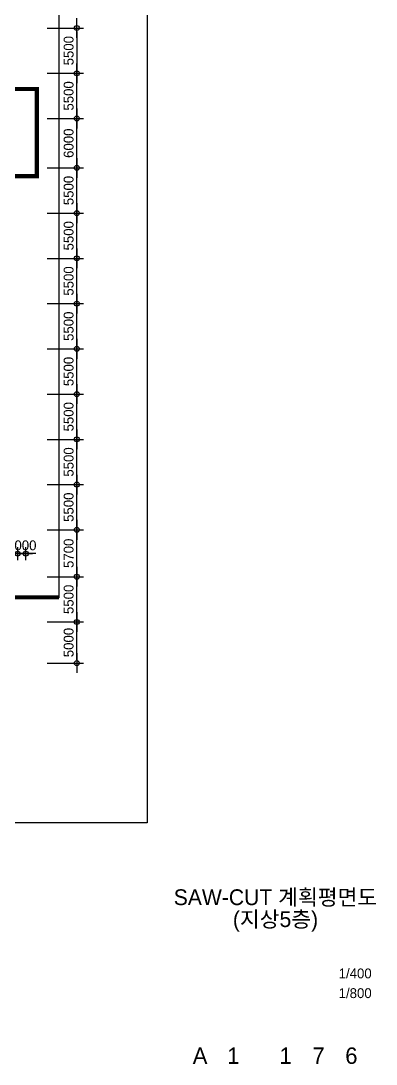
# Model space of a CAD drawing. Header units: millimetres. Extents: x -552870 to 1405794, y -1345622 to 197746.
# Drawn here: x 276642 to 319839, y -1144557 to -1017736 of the extents above; entities that cross this region are included whole.
import ezdxf
from ezdxf.enums import TextEntityAlignment as Align

# ---------------------------------------------------------------- set-up
doc = ezdxf.new("R2010")
doc.units = ezdxf.units.MM
doc.header["$LTSCALE"] = 1000
doc.header["$MEASUREMENT"] = 0
doc.header["$PDSIZE"] = -10
doc.layers.get('0').update_dxf_attribs({"linetype": 'CONTINUOUS'})
doc.layers.get('Defpoints').update_dxf_attribs({"color": 171, "linetype": 'CONTINUOUS'})
for name, color, linetype in [('NDIM', 7, 'CONTINUOUS'), ('TEXT-TITLE', 6, 'CONTINUOUS'), ('TEXT-기입', 6, 'CONTINUOUS')]:
    doc.layers.add(name, color=color, linetype=linetype)
doc.styles.add('CGS', font='cgse', dxfattribs={"bigfont": 'cgs'})
doc.styles.add('나눔바른고딕', font='')
doc.styles.get('나눔바른고딕').set_extended_font_data('나눔바른고딕')
doc.dimstyles.new('NDIM 1200', dxfattribs={"dimscale": 500, "dimtxt": 3, "dimasz": 1, "dimexe": 2, "dimexo": 2, "dimgap": 1, "dimtad": 1, "dimdec": 0, "dimdsep": 46, "dimtxsty": 'CGS', "dimblk": 'DOT0', "dimcen": 1, "dimdle": 8, "dimclrd": 2, "dimclre": 2, "dimclrt": 2, "dimadec": 0, "dimazin": 0, "dimtfac": 1, "dimtdec": 0, "dimtix": 1, "dimtmove": 2, "dimatfit": 3, "dimldrblk": 'DOT0', "dimfxl": 1, "dimtolj": 1, "dimtzin": 0, "dimlwd": -1, "dimlwe": -1, "dimarcsym": 0})

# ---------------------------------------------------------------- blocks, each defined once
blk = doc.blocks.new('DOT0')
blk.add_line((-3, 0), (3, 0))
at = {"color": 6}
blk.add_circle((0, 0), 0.75, dxfattribs=at)
blk = doc.blocks.new('*D378')
at = {"layer": 'Defpoints', "color": 0, "ltscale": 0.4, "transparency": 16777216}
for p in [(279055, -1024109), (283455, -1024109), (279055, -1029609)]:
    blk.add_point(p, dxfattribs=at)
at = {"layer": 'NDIM', "ltscale": 0.4, "transparency": 16777216}
for p, q in [((279855, -1024109), (284255, -1024109)), ((283455, -1029209), (283455, -1024509)), ((279855, -1029609), (284255, -1029609))]:
    blk.add_line(p, q, dxfattribs=at)
at = {"layer": 'NDIM', "ltscale": 0.4, "transparency": 16777216, "xscale": 400, "yscale": 400, "zscale": 400}
for p, rotation in [((283455, -1024109), 90), ((283455, -1029609), 270)]:
    blk.add_blockref('DOT0', p, dxfattribs=dict(at, rotation=rotation))
at = {"layer": 'NDIM', "ltscale": 0.4, "transparency": 16777216, "insert": (282455, -1026859), "char_height": 1200, "attachment_point": 5, "rotation": 90, "style": 'CGS'}
blk.add_mtext('\\A1;5500', dxfattribs=at)
blk = doc.blocks.new('*D379')
at = {"layer": 'Defpoints', "color": 0, "ltscale": 0.4, "transparency": 16777216}
for p in [(279055, -1029609), (283455, -1029609), (279055, -1035609)]:
    blk.add_point(p, dxfattribs=at)
at = {"layer": 'NDIM', "ltscale": 0.4, "transparency": 16777216}
for p, q in [((279855, -1029609), (284255, -1029609)), ((283455, -1035209), (283455, -1030009)), ((279855, -1035609), (284255, -1035609))]:
    blk.add_line(p, q, dxfattribs=at)
at = {"layer": 'NDIM', "ltscale": 0.4, "transparency": 16777216, "xscale": 400, "yscale": 400, "zscale": 400}
for p, rotation in [((283455, -1029609), 90), ((283455, -1035609), 270)]:
    blk.add_blockref('DOT0', p, dxfattribs=dict(at, rotation=rotation))
at = {"layer": 'NDIM', "ltscale": 0.4, "transparency": 16777216, "insert": (282455, -1032609), "char_height": 1200, "attachment_point": 5, "rotation": 90, "style": 'CGS'}
blk.add_mtext('\\A1;6000', dxfattribs=at)
blk = doc.blocks.new('*D380')
at = {"layer": 'Defpoints', "color": 0, "ltscale": 0.4, "transparency": 16777216}
for p in [(279055, -1035609), (283455, -1035609), (279055, -1041109)]:
    blk.add_point(p, dxfattribs=at)
at = {"layer": 'NDIM', "ltscale": 0.4, "transparency": 16777216}
for p, q in [((279855, -1035609), (284255, -1035609)), ((283455, -1040709), (283455, -1036009)), ((279855, -1041109), (284255, -1041109))]:
    blk.add_line(p, q, dxfattribs=at)
at = {"layer": 'NDIM', "ltscale": 0.4, "transparency": 16777216, "xscale": 400, "yscale": 400, "zscale": 400}
for p, rotation in [((283455, -1035609), 90), ((283455, -1041109), 270)]:
    blk.add_blockref('DOT0', p, dxfattribs=dict(at, rotation=rotation))
at = {"layer": 'NDIM', "ltscale": 0.4, "transparency": 16777216, "insert": (282455, -1038359), "char_height": 1200, "attachment_point": 5, "rotation": 90, "style": 'CGS'}
blk.add_mtext('\\A1;5500', dxfattribs=at)
blk = doc.blocks.new('*D381')
at = {"layer": 'Defpoints', "color": 0, "ltscale": 0.4, "transparency": 16777216}
for p in [(279055, -1041109), (283455, -1041109), (279055, -1046609)]:
    blk.add_point(p, dxfattribs=at)
at = {"layer": 'NDIM', "ltscale": 0.4, "transparency": 16777216}
for p, q in [((279855, -1041109), (284255, -1041109)), ((283455, -1046209), (283455, -1041509)), ((279855, -1046609), (284255, -1046609))]:
    blk.add_line(p, q, dxfattribs=at)
at = {"layer": 'NDIM', "ltscale": 0.4, "transparency": 16777216, "xscale": 400, "yscale": 400, "zscale": 400}
for p, rotation in [((283455, -1041109), 90), ((283455, -1046609), 270)]:
    blk.add_blockref('DOT0', p, dxfattribs=dict(at, rotation=rotation))
at = {"layer": 'NDIM', "ltscale": 0.4, "transparency": 16777216, "insert": (282455, -1043859), "char_height": 1200, "attachment_point": 5, "rotation": 90, "style": 'CGS'}
blk.add_mtext('\\A1;5500', dxfattribs=at)
blk = doc.blocks.new('*D382')
at = {"layer": 'Defpoints', "color": 0, "ltscale": 0.4, "transparency": 16777216}
for p in [(279055, -1046609), (283455, -1046609), (279055, -1052109)]:
    blk.add_point(p, dxfattribs=at)
at = {"layer": 'NDIM', "ltscale": 0.4, "transparency": 16777216}
for p, q in [((279855, -1046609), (284255, -1046609)), ((283455, -1051709), (283455, -1047009)), ((279855, -1052109), (284255, -1052109))]:
    blk.add_line(p, q, dxfattribs=at)
at = {"layer": 'NDIM', "ltscale": 0.4, "transparency": 16777216, "xscale": 400, "yscale": 400, "zscale": 400}
for p, rotation in [((283455, -1046609), 90), ((283455, -1052109), 270)]:
    blk.add_blockref('DOT0', p, dxfattribs=dict(at, rotation=rotation))
at = {"layer": 'NDIM', "ltscale": 0.4, "transparency": 16777216, "insert": (282455, -1049359), "char_height": 1200, "attachment_point": 5, "rotation": 90, "style": 'CGS'}
blk.add_mtext('\\A1;5500', dxfattribs=at)
blk = doc.blocks.new('*D383')
at = {"layer": 'Defpoints', "color": 0, "ltscale": 0.4, "transparency": 16777216}
for p in [(279055, -1052109), (283455, -1052109), (279055, -1057609)]:
    blk.add_point(p, dxfattribs=at)
at = {"layer": 'NDIM', "ltscale": 0.4, "transparency": 16777216}
for p, q in [((279855, -1052109), (284255, -1052109)), ((283455, -1057209), (283455, -1052509)), ((279855, -1057609), (284255, -1057609))]:
    blk.add_line(p, q, dxfattribs=at)
at = {"layer": 'NDIM', "ltscale": 0.4, "transparency": 16777216, "xscale": 400, "yscale": 400, "zscale": 400}
for p, rotation in [((283455, -1052109), 90), ((283455, -1057609), 270)]:
    blk.add_blockref('DOT0', p, dxfattribs=dict(at, rotation=rotation))
at = {"layer": 'NDIM', "ltscale": 0.4, "transparency": 16777216, "insert": (282455, -1054859), "char_height": 1200, "attachment_point": 5, "rotation": 90, "style": 'CGS'}
blk.add_mtext('\\A1;5500', dxfattribs=at)
blk = doc.blocks.new('*D384')
at = {"layer": 'Defpoints', "color": 0, "ltscale": 0.4, "transparency": 16777216}
for p in [(279055, -1057609), (283455, -1057609), (279055, -1063109)]:
    blk.add_point(p, dxfattribs=at)
at = {"layer": 'NDIM', "ltscale": 0.4, "transparency": 16777216}
for p, q in [((279855, -1057609), (284255, -1057609)), ((283455, -1062709), (283455, -1058009)), ((279855, -1063109), (284255, -1063109))]:
    blk.add_line(p, q, dxfattribs=at)
at = {"layer": 'NDIM', "ltscale": 0.4, "transparency": 16777216, "xscale": 400, "yscale": 400, "zscale": 400}
for p, rotation in [((283455, -1057609), 90), ((283455, -1063109), 270)]:
    blk.add_blockref('DOT0', p, dxfattribs=dict(at, rotation=rotation))
at = {"layer": 'NDIM', "ltscale": 0.4, "transparency": 16777216, "insert": (282455, -1060359), "char_height": 1200, "attachment_point": 5, "rotation": 90, "style": 'CGS'}
blk.add_mtext('\\A1;5500', dxfattribs=at)
blk = doc.blocks.new('*D385')
at = {"layer": 'Defpoints', "color": 0, "ltscale": 0.4, "transparency": 16777216}
for p in [(279055, -1063109), (283455, -1063109), (279055, -1068609)]:
    blk.add_point(p, dxfattribs=at)
at = {"layer": 'NDIM', "ltscale": 0.4, "transparency": 16777216}
for p, q in [((279855, -1063109), (284255, -1063109)), ((283455, -1068209), (283455, -1063509)), ((279855, -1068609), (284255, -1068609))]:
    blk.add_line(p, q, dxfattribs=at)
at = {"layer": 'NDIM', "ltscale": 0.4, "transparency": 16777216, "xscale": 400, "yscale": 400, "zscale": 400}
for p, rotation in [((283455, -1063109), 90), ((283455, -1068609), 270)]:
    blk.add_blockref('DOT0', p, dxfattribs=dict(at, rotation=rotation))
at = {"layer": 'NDIM', "ltscale": 0.4, "transparency": 16777216, "insert": (282455, -1065859), "char_height": 1200, "attachment_point": 5, "rotation": 90, "style": 'CGS'}
blk.add_mtext('\\A1;5500', dxfattribs=at)
blk = doc.blocks.new('*D386')
at = {"layer": 'Defpoints', "color": 0, "ltscale": 0.4, "transparency": 16777216}
for p in [(279055, -1068609), (283455, -1068609), (279055, -1074109)]:
    blk.add_point(p, dxfattribs=at)
at = {"layer": 'NDIM', "ltscale": 0.4, "transparency": 16777216}
for p, q in [((279855, -1068609), (284255, -1068609)), ((283455, -1073709), (283455, -1069009)), ((279855, -1074109), (284255, -1074109))]:
    blk.add_line(p, q, dxfattribs=at)
at = {"layer": 'NDIM', "ltscale": 0.4, "transparency": 16777216, "xscale": 400, "yscale": 400, "zscale": 400}
for p, rotation in [((283455, -1068609), 90), ((283455, -1074109), 270)]:
    blk.add_blockref('DOT0', p, dxfattribs=dict(at, rotation=rotation))
at = {"layer": 'NDIM', "ltscale": 0.4, "transparency": 16777216, "insert": (282455, -1071359), "char_height": 1200, "attachment_point": 5, "rotation": 90, "style": 'CGS'}
blk.add_mtext('\\A1;5500', dxfattribs=at)
blk = doc.blocks.new('*D387')
at = {"layer": 'Defpoints', "color": 0, "ltscale": 0.4, "transparency": 16777216}
for p in [(279055, -1074109), (283455, -1074109), (279055, -1079609)]:
    blk.add_point(p, dxfattribs=at)
at = {"layer": 'NDIM', "ltscale": 0.4, "transparency": 16777216}
for p, q in [((279855, -1074109), (284255, -1074109)), ((283455, -1079209), (283455, -1074509)), ((279855, -1079609), (284255, -1079609))]:
    blk.add_line(p, q, dxfattribs=at)
at = {"layer": 'NDIM', "ltscale": 0.4, "transparency": 16777216, "xscale": 400, "yscale": 400, "zscale": 400}
for p, rotation in [((283455, -1074109), 90), ((283455, -1079609), 270)]:
    blk.add_blockref('DOT0', p, dxfattribs=dict(at, rotation=rotation))
at = {"layer": 'NDIM', "ltscale": 0.4, "transparency": 16777216, "insert": (282455, -1076859), "char_height": 1200, "attachment_point": 5, "rotation": 90, "style": 'CGS'}
blk.add_mtext('\\A1;5500', dxfattribs=at)
blk = doc.blocks.new('*D388')
at = {"layer": 'Defpoints', "color": 0, "ltscale": 0.4, "transparency": 16777216}
for p in [(279055, -1079609), (283455, -1079609), (279055, -1085309)]:
    blk.add_point(p, dxfattribs=at)
at = {"layer": 'NDIM', "ltscale": 0.4, "transparency": 16777216}
for p, q in [((279855, -1079609), (284255, -1079609)), ((283455, -1084909), (283455, -1080009)), ((279855, -1085309), (284255, -1085309))]:
    blk.add_line(p, q, dxfattribs=at)
at = {"layer": 'NDIM', "ltscale": 0.4, "transparency": 16777216, "xscale": 400, "yscale": 400, "zscale": 400}
for p, rotation in [((283455, -1079609), 90), ((283455, -1085309), 270)]:
    blk.add_blockref('DOT0', p, dxfattribs=dict(at, rotation=rotation))
at = {"layer": 'NDIM', "ltscale": 0.4, "transparency": 16777216, "insert": (282455, -1082459), "char_height": 1200, "attachment_point": 5, "rotation": 90, "style": 'CGS'}
blk.add_mtext('\\A1;5700', dxfattribs=at)
blk = doc.blocks.new('*D389')
at = {"layer": 'Defpoints', "color": 0, "ltscale": 0.4, "transparency": 16777216}
for p in [(279055, -1085309), (283455, -1085309), (279055, -1090809)]:
    blk.add_point(p, dxfattribs=at)
at = {"layer": 'NDIM', "ltscale": 0.4, "transparency": 16777216}
for p, q in [((279855, -1085309), (284255, -1085309)), ((283455, -1090409), (283455, -1085709)), ((279855, -1090809), (284255, -1090809))]:
    blk.add_line(p, q, dxfattribs=at)
at = {"layer": 'NDIM', "ltscale": 0.4, "transparency": 16777216, "xscale": 400, "yscale": 400, "zscale": 400}
for p, rotation in [((283455, -1085309), 90), ((283455, -1090809), 270)]:
    blk.add_blockref('DOT0', p, dxfattribs=dict(at, rotation=rotation))
at = {"layer": 'NDIM', "ltscale": 0.4, "transparency": 16777216, "insert": (282455, -1088059), "char_height": 1200, "attachment_point": 5, "rotation": 90, "style": 'CGS'}
blk.add_mtext('\\A1;5500', dxfattribs=at)
blk = doc.blocks.new('*D390')
at = {"layer": 'Defpoints', "color": 0, "ltscale": 0.4, "transparency": 16777216}
for p in [(279055, -1090809), (283455, -1090809), (279055, -1095809)]:
    blk.add_point(p, dxfattribs=at)
at = {"layer": 'NDIM', "ltscale": 0.4, "transparency": 16777216}
for p, q in [((279855, -1090809), (284255, -1090809)), ((283455, -1095409), (283455, -1091209)), ((279855, -1095809), (284255, -1095809))]:
    blk.add_line(p, q, dxfattribs=at)
at = {"layer": 'NDIM', "ltscale": 0.4, "transparency": 16777216, "xscale": 400, "yscale": 400, "zscale": 400}
for p, rotation in [((283455, -1090809), 90), ((283455, -1095809), 270)]:
    blk.add_blockref('DOT0', p, dxfattribs=dict(at, rotation=rotation))
at = {"layer": 'NDIM', "ltscale": 0.4, "transparency": 16777216, "insert": (282455, -1093309), "char_height": 1200, "attachment_point": 5, "rotation": 90, "style": 'CGS'}
blk.add_mtext('\\A1;5000', dxfattribs=at)
blk = doc.blocks.new('*D409')
at = {"layer": 'Defpoints', "color": 0, "ltscale": 0.4, "transparency": 16777216}
for p in [(279055, -1018609), (279055, -1024109), (283455, -1024109)]:
    blk.add_point(p, dxfattribs=at)
at = {"layer": 'NDIM', "ltscale": 0.4, "transparency": 16777216}
for p, q in [((279855, -1018609), (284255, -1018609)), ((283455, -1019009), (283455, -1023709)), ((279855, -1024109), (284255, -1024109))]:
    blk.add_line(p, q, dxfattribs=at)
at = {"layer": 'NDIM', "ltscale": 0.4, "transparency": 16777216, "xscale": 400, "yscale": 400, "zscale": 400}
for p, rotation in [((283455, -1018609), 90), ((283455, -1024109), 270)]:
    blk.add_blockref('DOT0', p, dxfattribs=dict(at, rotation=rotation))
at = {"layer": 'NDIM', "ltscale": 0.4, "transparency": 16777216, "insert": (282455, -1021359), "char_height": 1200, "attachment_point": 5, "rotation": 90, "style": 'CGS'}
blk.add_mtext('\\A1;5500', dxfattribs=at)
blk = doc.blocks.new('*D416')
at = {"layer": 'Defpoints', "color": 0, "ltscale": 0.4, "transparency": 16777216}
for p in [(277255, -1082500), (276255, -1084100), (277255, -1084100)]:
    blk.add_point(p, dxfattribs=at)
at = {"layer": 'NDIM', "ltscale": 0.4, "transparency": 16777216}
for p, q in [((276255, -1083300), (276255, -1081700)), ((277255, -1083300), (277255, -1081700)), ((275855, -1082500), (275455, -1082500)), ((276255, -1082500), (277255, -1082500)), ((277655, -1082500), (278055, -1082500))]:
    blk.add_line(p, q, dxfattribs=at)
at = {"layer": 'NDIM', "ltscale": 0.4, "transparency": 16777216, "xscale": 400, "yscale": 400, "zscale": 400}
blk.add_blockref('DOT0', (276255, -1082500), dxfattribs=at)
at = {"layer": 'NDIM', "ltscale": 0.4, "transparency": 16777216, "xscale": 400, "yscale": 400, "zscale": 400, "rotation": 180}
blk.add_blockref('DOT0', (277255, -1082500), dxfattribs=at)
at = {"layer": 'NDIM', "ltscale": 0.4, "transparency": 16777216, "insert": (276755, -1081500), "char_height": 1200, "attachment_point": 5, "style": 'CGS'}
blk.add_mtext('\\A1;1000', dxfattribs=at)

msp = doc.modelspace()

# ---------------------------------------------------------------- linework, layer by layer
at = {"color": 2, "ltscale": 10000, "const_width": 200}
for points in [[(281280.1, -1087806.6), (281280.1, -1008109.5), (277395.1, -1008109.5), (277395.1, -1011524.5), (269355.1, -1011524.5), (269355.1, -1018034.5), (258730.1, -1018034.5), (258730.1, -1096809.5), (269080.1, -1096809.5), (269080.1, -1087809.5), (281280.1, -1087806.6)], [(269730.1, -1026009.5), (269730.1, -1036609.5), (278580.1, -1036609.5), (278580.1, -1026009.5), (269730.1, -1026009.5)]]:
    msp.add_lwpolyline(points, dxfattribs=at)
at = {"color": 1, "ltscale": 10000, "const_width": 500}
msp.add_lwpolyline([(269730.1, -1026009.5), (269730.1, -1026459.5), (269730.1, -1036609.5), (278580.1, -1036609.5), (278580.1, -1035609.5), (278580.1, -1026009.5)], close=True, dxfattribs=at)
msp.add_lwpolyline([(281280.1, -1087806.6), (269080.1, -1087809.5), (269080.1, -1096809.5)], dxfattribs=at)
at = {"layer": 'Defpoints', "ltscale": 10000}
msp.add_lwpolyline([(292000, -1115221.9), (8000, -1115221.9), (8000, -954254.1), (292000, -954254.1)], close=True, dxfattribs=at)

# ---------------------------------------------------------------- texts
at = {"layer": 'TEXT-TITLE', "style": '나눔바른고딕'}
for s, p in [('SAW-CUT 계획평면도', (307600, -1124266.7)), ('(지상5층)', (307600, -1126933.3))]:
    msp.add_text(s, height=1920, dxfattribs=at).set_placement(p, align=Align.MIDDLE_CENTER)
at = {"layer": 'TEXT-기입', "style": '나눔바른고딕'}
for s, p in [('1/400', (315281.5, -1134488.5)), ('1/800', (315281.5, -1136888.5))]:
    msp.add_text(s, height=1200, dxfattribs=at).set_placement(p, align=Align.BOTTOM_LEFT)
at = {"layer": 'TEXT-기입', "style": 'CGS'}
for s, p in [('A', (298431.1, -1143528.5)), ('1', (302481.3, -1143528.5)), ('1', (308831.1, -1143528.5)), ('7', (312831.1, -1143528.5)), ('6', (316831.1, -1143528.5))]:
    msp.add_text(s, height=2000, dxfattribs=at).set_placement(p, align=Align.MIDDLE_CENTER)

# ---------------------------------------------------------------- dimensions: what is measured, and where the dimension line sits
at = {"layer": 'NDIM', "ltscale": 0.4}
for base, p1, p2, angle, picture, middle in [((283455.1, -1024109.5), (279055.1, -1018609.5), (279055.1, -1024109.5), 270, '*D409', (282455.1, -1021359.5)), ((283455.1, -1024109.5), (279055.1, -1029609.5), (279055.1, -1024109.5), 90, '*D378', (282455.1, -1026859.5)), ((283455.1, -1029609.5), (279055.1, -1035609.5), (279055.1, -1029609.5), 90, '*D379', (282455.1, -1032609.5)), ((283455.1, -1035609.5), (279055.1, -1041109.5), (279055.1, -1035609.5), 90, '*D380', (282455.1, -1038359.5)), ((283455.1, -1041109.5), (279055.1, -1046609.5), (279055.1, -1041109.5), 90, '*D381', (282455.1, -1043859.5)), ((283455.1, -1046609.5), (279055.1, -1052109.5), (279055.1, -1046609.5), 90, '*D382', (282455.1, -1049359.5)), ((283455.1, -1052109.5), (279055.1, -1057609.5), (279055.1, -1052109.5), 90, '*D383', (282455.1, -1054859.5)), ((283455.1, -1057609.5), (279055.1, -1063109.5), (279055.1, -1057609.5), 90, '*D384', (282455.1, -1060359.5)), ((283455.1, -1063109.5), (279055.1, -1068609.5), (279055.1, -1063109.5), 90, '*D385', (282455.1, -1065859.5)), ((283455.1, -1068609.5), (279055.1, -1074109.5), (279055.1, -1068609.5), 90, '*D386', (282455.1, -1071359.5)), ((283455.1, -1074109.5), (279055.1, -1079609.5), (279055.1, -1074109.5), 90, '*D387', (282455.1, -1076859.5)), ((283455.1, -1079609.5), (279055.1, -1085309.5), (279055.1, -1079609.5), 90, '*D388', (282455.1, -1082459.5)), ((283455.1, -1085309.5), (279055.1, -1090809.5), (279055.1, -1085309.5), 90, '*D389', (282455.1, -1088059.5)), ((283455.1, -1090809.5), (279055.1, -1095809.5), (279055.1, -1090809.5), 90, '*D390', (282455.1, -1093309.5))]:
    dim = msp.add_linear_dim(base=base, p1=p1, p2=p2, angle=angle, dimstyle='NDIM 1200', override={"dimscale": 400, "dimclrd": 256, "dimclre": 256, "dimclrt": 256}, dxfattribs=at)
    dim.commit()
    dim.dimension.update_dxf_attribs({"geometry": picture, "text_midpoint": middle})
dim = msp.add_linear_dim(base=(277255.1, -1082500), p1=(276255.1, -1084100), p2=(277255.1, -1084100), dimstyle='NDIM 1200', override={"dimscale": 400, "dimclrd": 256, "dimclre": 256, "dimclrt": 256}, dxfattribs=at)
dim.commit()
dim.dimension.update_dxf_attribs({"geometry": '*D416', "text_midpoint": (276755.1, -1081500)})

doc.saveas('drawing.dxf')
